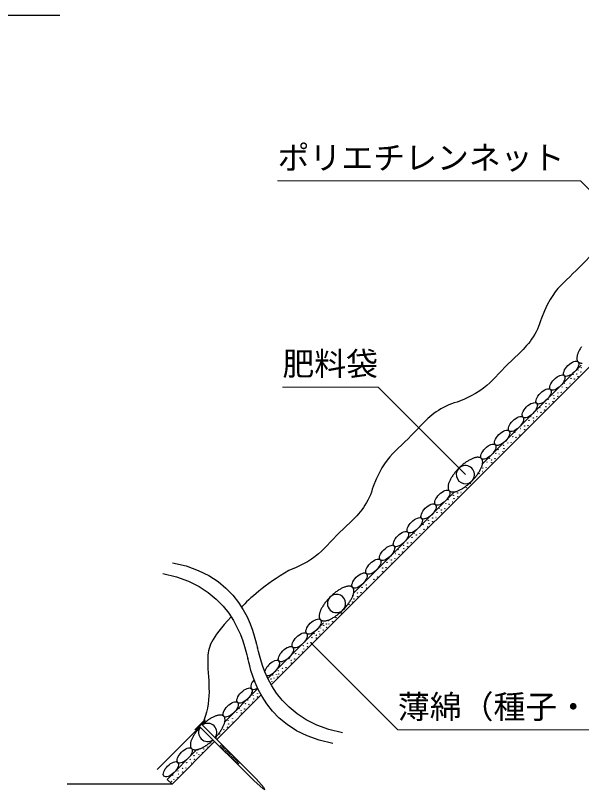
# Model space of a CAD drawing. Units: millimetres, scale not verified. Extents: x 200 to 8200, y 200 to 5838.
# Drawn here: x 2618 to 3861, y 2019 to 3718 of the extents above; entities that cross this region are included whole.
import ezdxf
from ezdxf.enums import TextEntityAlignment as Align

# ---------------------------------------------------------------- set-up
doc = ezdxf.new("R2010")
doc.units = ezdxf.units.MM
doc.header["$LTSCALE"] = 20
doc.layers.add('C-STR', color=7, linetype='Continuous', lineweight=25)
doc.layers.add('C-STR-HTXT', color=1, linetype='Continuous', lineweight=13)
doc.styles.add('ＭＳ ゴシック', font='')
doc.styles.get('ＭＳ ゴシック').set_extended_font_data('MS Gothic')

msp = doc.modelspace()

# ---------------------------------------------------------------- linework, layer by layer
at = {"layer": 'C-STR'}
for p, q in [((2715.03, 3717.6), (2504.04, 3717.6)), ((3179.56, 2248.62), (4648.55, 3717.6)), ((3643.26, 2733.52), (3860.12, 2950.39)), ((3360.41, 2450.68), (3582.02, 2672.29)), ((3172.19, 2262.45), (3294.44, 2384.71)), ((3060.04, 2129.09), (3157.36, 2226.42)), ((3077.57, 2167.84), (3150.07, 2240.34)), ((3012.34, 2150.56), (3033.59, 2171.82)), ((3034.63, 2170.78), (3013.38, 2149.52)), ((3021.53, 2157.68), (3141.57, 2037.71)), ((3026.48, 2162.63), (3146.52, 2042.66)), ((3034.63, 2170.78), (3033.59, 2171.83)), ((3013.38, 2149.52), (3012.34, 2150.56)), ((2961.59, 2030.65), (3055.09, 2124.14)), ((2950.98, 2041.25), (3016.33, 2106.6)), ((3066.21, 2113.03), (3071.16, 2117.98)), ((3068.83, 2110.41), (3073.78, 2115.36)), ((3071.45, 2107.79), (3076.4, 2112.74)), ((3074.06, 2105.17), (3079.01, 2110.12)), ((3076.68, 2102.56), (3081.63, 2107.51)), ((3079.3, 2099.94), (3084.25, 2104.89)), ((3081.92, 2097.32), (3086.87, 2102.27)), ((3084.54, 2094.71), (3089.49, 2099.66)), ((3087.16, 2092.09), (3092.11, 2097.04)), ((3089.78, 2089.47), (3094.73, 2094.42)), ((3092.4, 2086.85), (3097.35, 2091.8)), ((3095.01, 2084.24), (3099.96, 2089.19)), ((3097.63, 2081.62), (3102.58, 2086.57)), ((3100.25, 2079), (3105.2, 2083.95)), ((3102.87, 2076.39), (3107.82, 2081.34)), ((3105.49, 2073.77), (3110.44, 2078.72)), ((2950.98, 2041.25), (2961.59, 2030.65)), ((3162.79, 2023.57), (3146.52, 2042.66)), ((2961.59, 2030.65), (2731.16, 2030.65)), ((3160.67, 2021.45), (3141.57, 2037.71)), ((3160.67, 2021.45), (3165.26, 2018.98)), ((3165.26, 2018.98), (3162.79, 2023.57))]:
    msp.add_line(p, q, dxfattribs=at)
at = {"layer": 'C-STR', "color": 1}
msp.add_line((2929.25, 2062.98), (3022.74, 2156.47), dxfattribs=at)
at = {"layer": 'C-STR'}
for centre in [(3853.24, 2939.36), (3860.01, 2944.59), (3837.47, 2921.51), (3842.2, 2929.91), (3850.18, 2931.1), (3852.76, 2925.01), (3859.45, 2934.99), (3822.87, 2910.58), (3827.7, 2907.12), (3835.4, 2909.97), (3844.69, 2919.82), (3808.7, 2889.55), (3816.08, 2890.65), (3818.15, 2902.18), (3828.04, 2900.99), (3787.25, 2874.96), (3799.14, 2884.27), (3800.44, 2876.97), (3808.71, 2881.67), (3769.21, 2856.92), (3782.41, 2858.93), (3782.53, 2866.56), (3789.74, 2864.87), (3797.81, 2870.06), (3749.89, 2837.59), (3762.42, 2836.99), (3764.49, 2848.52), (3771.7, 2846.84), (3779.77, 2852.03), (3745.16, 2829.19), (3754.71, 2834.13), (3755.05, 2828.01), (3726.15, 2811.28), (3727.46, 2803.98), (3735.72, 2816.57), (3735.72, 2808.68), (3743.09, 2817.66), (3709.54, 2793.57), (3714.26, 2801.97), (3716.75, 2791.89), (3724.83, 2797.08), (3689.24, 2774.37), (3698.8, 2779.65), (3698.81, 2771.77), (3706.18, 2780.75), (3672.63, 2756.66), (3677.35, 2765.06), (3679.84, 2754.98), (3687.91, 2760.17), (3690.55, 2767.07), (3653.3, 2737.33), (3658.03, 2745.73), (3662.85, 2742.27), (3663.19, 2736.15), (3670.56, 2745.13), (3643.85, 2724.7), (3651.23, 2725.8), (3632.97, 2705.22), (3635.6, 2712.12), (3643.86, 2716.82), (3615.61, 2690.18), (3624.89, 2700.03), (3588.91, 2669.76), (3596.28, 2670.85), (3608.24, 2681.2), (3567.45, 2655.16), (3578.02, 2650.27), (3579.34, 2664.47), (3580.65, 2657.17), (3588.91, 2661.87), (3548.13, 2635.84), (3560.66, 2635.23), (3562.73, 2646.76), (3569.94, 2645.08), (3541.33, 2615.9), (3543.4, 2627.44), (3552.95, 2632.37), (3553.29, 2626.25), (3512.5, 2600.21), (3524.39, 2609.52), (3525.7, 2602.22), (3533.96, 2614.81), (3533.96, 2606.92), (3507.78, 2591.81), (3514.99, 2590.13), (3523.07, 2595.32), (3488.45, 2572.49), (3493.18, 2580.89), (3498, 2577.42), (3498.34, 2571.3), (3505.71, 2580.28), (3469.44, 2554.58), (3479.01, 2559.86), (3479.01, 2551.97), (3486.38, 2560.95), (3452.83, 2536.86), (3457.55, 2545.26), (3460.04, 2535.18), (3468.12, 2540.37), (3470.75, 2547.27), (3433.5, 2517.54), (3438.23, 2525.94), (3443.05, 2522.47), (3443.39, 2516.35), (3450.76, 2525.33), (3424.06, 2504.91), (3424.06, 2497.02), (3431.43, 2506), (3405.09, 2480.23), (3413.17, 2485.42), (3388.1, 2467.52), (3395.81, 2470.38), (3369.11, 2449.96), (3376.48, 2451.05), (3378.56, 2462.59), (3388.44, 2461.4), (3358.22, 2430.47), (3359.54, 2444.68), (3360.85, 2437.37), (3369.12, 2442.07), (3340.86, 2415.43), (3350.14, 2425.28), (3321.53, 2396.11), (3333.49, 2406.45), (3294.32, 2379.18), (3300.57, 2382.16), (3304.59, 2389.73), (3305.9, 2382.42), (3314.17, 2387.13), (3273.38, 2361.09), (3283.91, 2365.94), (3287.55, 2373.67), (3293.76, 2369.31), (3300.57, 2374.63), (3268.66, 2352.69), (3278.2, 2357.62), (3278.54, 2351.5), (3285.91, 2360.48), (3249.64, 2334.78), (3250.95, 2327.47), (3259.21, 2340.06), (3259.22, 2332.18), (3266.59, 2341.16), (3233.03, 2317.06), (3237.76, 2325.47), (3240.25, 2315.38), (3248.32, 2320.57), (3213.71, 2297.74), (3218.43, 2306.14), (3223.25, 2302.68), (3223.59, 2296.55), (3230.96, 2305.53), (3194.69, 2279.83), (3204.26, 2285.11), (3204.27, 2277.23), (3208.53, 2292.55), (3211.64, 2286.21), (3178.82, 2261.5), (3182.81, 2270.52), (3185.4, 2263.35), (3190.97, 2271.86), (3193.37, 2265.62), (3196, 2272.52), (3180.67, 2255.41), (3149.31, 2230.16), (3127.86, 2215.57), (3138.42, 2210.67), (3139.74, 2224.88), (3141.05, 2217.57), (3149.32, 2222.28), (3108.53, 2196.24), (3113.36, 2192.78), (3121.06, 2195.63), (3123.13, 2207.17), (3130.35, 2205.48), (3094.36, 2175.21), (3101.74, 2176.31), (3103.81, 2187.84), (3113.69, 2186.65), (3084.8, 2169.93), (3086.1, 2162.63), (3094.37, 2167.33), (3066.11, 2140.68), (3075.4, 2150.53), (3083.47, 2155.72), (3058.75, 2131.7), (3031.15, 2107.68), (3039.42, 2112.38), (3046.79, 2121.36), (3009.64, 2093.23), (3016.19, 2098.95), (3017.96, 2105.67), (3020.45, 2095.58), (3028.52, 2100.78), (2993.91, 2077.94), (3001.66, 2085.45), (3003.8, 2076.75), (3011.28, 2085.45), (2974.9, 2060.03), (2984.46, 2065.31), (2984.47, 2057.43), (2991.84, 2066.41), (2963.01, 2050.72), (2965.5, 2040.64), (2973.57, 2045.83), (2976.2, 2052.73), (2960.5, 2036.73)]:
    msp.add_circle(centre, 0.3, dxfattribs=at)
for centre, radius, start, end in [((3937.99, 2937.65), 93.79, 145.55516, 147.96972), ((3891.06, 2961.04), 41.2, 160.4498, 164.61538), ((3900.18, 2957.74), 50.9, 156.77238, 160.39241), ((3909.81, 2953.56), 61.4, 153.53125, 156.7278), ((3919.58, 2948.65), 72.34, 150.62913, 153.49659), ((3929.11, 2943.24), 83.28, 147.99034, 150.60227), ((3869.59, 2965.26), 19.26, 175.54611, 182.45369), ((3864.99, 2965.1), 14.66, 182.60859, 190.89773), ((3875.54, 2964.74), 25.23, 169.65344, 175.42339), ((3861.74, 2964.51), 11.36, 191.08473, 200.92162), ((3882.76, 2963.37), 32.58, 164.68939, 169.55791), ((3859.75, 2963.79), 9.24, 201.12586, 221.69994), ((3858.78, 2963.19), 8.1, 225.01549, 237.44312), ((3859.26, 2963.94), 8.99, 237.40605, 249.02993), ((3859.98, 2965.74), 10.93, 248.88374, 259.10992), ((3860.61, 2968.77), 14.02, 258.91358, 267.5801), ((3860.86, 2973.14), 18.4, 267.38455, 274.61565), ((3751.95, 2907.04), 45.83, 314.99957, 317.33493), ((3752.5, 2906.53), 45.09, 317.33578, 319.69564), ((3670.36, 2646.9), 110.36, 126.7233, 128.90037), ((3665.3, 2653.73), 101.86, 124.44349, 126.74129), ((3659.81, 2661.81), 92.09, 122.008, 124.46712), ((3654.22, 2670.83), 81.48, 119.36878, 122.03862), ((3648.88, 2680.42), 70.5, 116.46608, 119.4082), ((3644.07, 2690.2), 59.61, 113.22417, 116.51678), ((3640.03, 2699.77), 49.22, 109.54574, 113.28947), ((3636.89, 2708.78), 39.68, 105.3049, 109.62992), ((3634.72, 2716.91), 31.26, 100.33954, 105.41315), ((3633.5, 2723.93), 24.14, 94.44603, 100.47713), ((3633.11, 2729.66), 18.4, 87.38455, 94.61565), ((3633.36, 2734.03), 14.02, 78.91358, 87.5801), ((3633.99, 2737.06), 10.93, 68.88374, 79.10992), ((3634.71, 2738.85), 8.99, 57.40605, 69.02993), ((3635.19, 2739.6), 8.1, 45.01549, 57.44312), ((3635.13, 2739.56), 8.18, 32.61788, 44.9235), ((3634.22, 2739.01), 9.24, 21.12586, 32.43816), ((3632.23, 2738.28), 11.36, 11.08473, 20.92162), ((3618.43, 2738.06), 25.23, 349.65344, 355.42339), ((3628.98, 2737.7), 14.66, 2.60859, 10.89773), ((3624.38, 2737.54), 19.26, 355.54611, 2.45369), ((3678.04, 2637.39), 122.57, 137.00225, 139.02669), ((3679.63, 2635.91), 124.75, 134.9996, 137.00147), ((3679.5, 2636.05), 124.55, 132.99693, 135.002), ((3677.76, 2637.94), 121.98, 130.96843, 133.00263), ((3674.62, 2641.58), 117.17, 128.88707, 130.9777), ((3564.87, 2759.55), 83.28, 327.99034, 330.60227), ((3574.39, 2754.15), 72.34, 330.62913, 333.49659), ((3584.16, 2749.24), 61.4, 333.53125, 336.7278), ((3593.79, 2745.05), 50.9, 336.77238, 340.39241), ((3602.92, 2741.76), 41.2, 340.4498, 344.61538), ((3611.22, 2739.43), 32.58, 344.68939, 349.55791), ((3636.74, 2665.8), 72.34, 150.62913, 153.49659), ((3646.26, 2660.4), 83.28, 147.99034, 150.60227), ((3655.15, 2654.8), 93.79, 145.55516, 147.96972), ((3663.04, 2649.36), 103.38, 143.27556, 145.53966), ((3669.64, 2644.41), 111.62, 141.11195, 143.26438), ((3674.69, 2640.32), 118.12, 139.03069, 141.10453), ((3533.09, 2782.56), 122.57, 317.00225, 319.02669), ((3536.44, 2779.64), 118.12, 319.03069, 321.10453), ((3541.49, 2775.54), 111.62, 321.11195, 323.26438), ((3548.09, 2770.6), 103.38, 323.27556, 325.53966), ((3555.98, 2765.15), 93.79, 325.55516, 327.96972), ((3586.75, 2682.41), 19.26, 175.54611, 182.45369), ((3592.7, 2681.9), 25.23, 169.65344, 175.42339), ((3599.91, 2680.52), 32.58, 164.68939, 169.55791), ((3608.21, 2678.2), 41.2, 160.4498, 164.61538), ((3617.34, 2674.9), 50.9, 156.77238, 160.39241), ((3626.97, 2670.72), 61.4, 153.53125, 156.7278), ((3545.83, 2766.22), 101.86, 304.44349, 306.74129), ((3540.77, 2773.05), 110.36, 306.7233, 308.90037), ((3536.51, 2778.37), 117.17, 308.88707, 310.9777), ((3533.38, 2782.02), 121.98, 310.96843, 313.00263), ((3531.63, 2783.9), 124.55, 312.99693, 315.002), ((3531.5, 2784.05), 124.75, 314.9996, 317.00147), ((3582.15, 2682.26), 14.66, 182.60859, 190.89773), ((3578.9, 2681.67), 11.36, 191.08473, 200.92162), ((3576.91, 2680.94), 9.24, 201.12586, 221.69994), ((3575.94, 2680.35), 8.1, 225.01549, 237.44312), ((3576.42, 2681.1), 8.99, 237.40605, 249.02993), ((3577.14, 2682.89), 10.93, 248.88374, 259.10992), ((3577.77, 2685.92), 14.02, 258.91358, 267.5801), ((3578.02, 2690.3), 18.4, 267.38455, 274.61565), ((3577.63, 2696.03), 24.14, 274.44603, 280.47713), ((3576.41, 2703.04), 31.26, 280.33954, 285.41315), ((3574.24, 2711.18), 39.68, 285.3049, 289.62992), ((3571.11, 2720.18), 49.22, 289.54574, 293.28947), ((3567.06, 2729.76), 59.61, 293.22417, 296.51678), ((3562.25, 2739.53), 70.5, 296.46608, 299.4082), ((3556.91, 2749.12), 81.48, 299.36878, 302.03862), ((3551.33, 2758.14), 92.09, 302.008, 304.46712), ((3357.18, 2416.92), 49.22, 109.54574, 113.28947), ((3354.05, 2425.93), 39.68, 105.3049, 109.62992), ((3351.88, 2434.07), 31.26, 100.33954, 105.41315), ((3350.66, 2441.08), 24.14, 94.44603, 100.47713), ((3350.27, 2446.81), 18.4, 87.38455, 94.61565), ((3350.52, 2451.18), 14.02, 78.91358, 87.5801), ((3351.15, 2454.21), 10.93, 68.88374, 79.10992), ((3351.87, 2456.01), 8.99, 57.40605, 69.02993), ((3352.35, 2456.76), 8.1, 45.01549, 57.44312), ((3394.91, 2355.09), 121.98, 130.96843, 133.00263), ((3391.77, 2358.74), 117.17, 128.88707, 130.9777), ((3387.51, 2364.06), 110.36, 126.7233, 128.90037), ((3382.46, 2370.89), 101.86, 124.44349, 126.74129), ((3376.96, 2378.97), 92.09, 122.008, 124.46712), ((3371.38, 2387.99), 81.48, 119.36878, 122.03862), ((3366.04, 2397.58), 70.5, 116.46608, 119.4082), ((3361.23, 2407.35), 59.61, 113.22417, 116.51678), ((3352.29, 2456.71), 8.18, 32.61788, 44.9235), ((3320.07, 2458.91), 41.2, 340.4498, 344.61538), ((3351.38, 2456.17), 9.24, 21.12586, 32.43816), ((3328.37, 2456.59), 32.58, 344.68939, 349.55791), ((3349.39, 2455.44), 11.36, 11.08473, 20.92162), ((3335.59, 2455.21), 25.23, 349.65344, 355.42339), ((3346.14, 2454.85), 14.66, 2.60859, 10.89773), ((3341.54, 2454.7), 19.26, 355.54611, 2.45369), ((3386.79, 2361.57), 111.62, 141.11195, 143.26438), ((3391.85, 2357.47), 118.12, 139.03069, 141.10453), ((3395.2, 2354.55), 122.57, 137.00225, 139.02669), ((3396.79, 2353.06), 124.75, 134.9996, 137.00147), ((3396.65, 2353.21), 124.55, 132.99693, 135.002), ((3265.24, 2487.75), 103.38, 323.27556, 325.53966), ((3273.14, 2482.31), 93.79, 325.55516, 327.96972), ((3282.03, 2476.71), 83.28, 327.99034, 330.60227), ((3291.55, 2471.31), 72.34, 330.62913, 333.49659), ((3301.32, 2466.39), 61.4, 333.53125, 336.7278), ((3310.95, 2462.21), 50.9, 336.77238, 340.39241), ((3334.5, 2392.06), 50.9, 156.77238, 160.39241), ((3344.13, 2387.87), 61.4, 153.53125, 156.7278), ((3353.9, 2382.96), 72.34, 150.62913, 153.49659), ((3363.42, 2377.56), 83.28, 147.99034, 150.60227), ((3372.31, 2371.96), 93.79, 145.55516, 147.96972), ((3380.2, 2366.51), 103.38, 143.27556, 145.53966), ((3248.79, 2501.06), 124.55, 312.99693, 315.002), ((3248.65, 2501.2), 124.75, 314.9996, 317.00147), ((3250.25, 2499.72), 122.57, 317.00225, 319.02669), ((3253.6, 2496.79), 118.12, 319.03069, 321.10453), ((3258.65, 2492.7), 111.62, 321.11195, 323.26438), ((3303.9, 2399.57), 19.26, 175.54611, 182.45369), ((3299.31, 2399.41), 14.66, 182.60859, 190.89773), ((3309.86, 2399.05), 25.23, 169.65344, 175.42339), ((3296.06, 2398.83), 11.36, 191.08473, 200.92162), ((3317.07, 2397.68), 32.58, 164.68939, 169.55791), ((3325.37, 2395.35), 41.2, 160.4498, 164.61538), ((3279.41, 2456.69), 70.5, 296.46608, 299.4082), ((3274.07, 2466.28), 81.48, 299.36878, 302.03862), ((3268.48, 2475.3), 92.09, 302.008, 304.46712), ((3262.99, 2483.38), 101.86, 304.44349, 306.74129), ((3257.93, 2490.21), 110.36, 306.7233, 308.90037), ((3253.67, 2495.53), 117.17, 308.88707, 310.9777), ((3250.53, 2499.17), 121.98, 310.96843, 313.00263), ((3294.07, 2398.1), 9.24, 201.12586, 221.69994), ((3293.09, 2397.51), 8.1, 225.01549, 237.44312), ((3293.58, 2398.26), 8.99, 237.40605, 249.02993), ((3294.3, 2400.05), 10.93, 248.88374, 259.10992), ((3294.93, 2403.08), 14.02, 258.91358, 267.5801), ((3295.18, 2407.45), 18.4, 267.38455, 274.61565), ((3294.79, 2413.18), 24.14, 274.44603, 280.47713), ((3293.56, 2420.2), 31.26, 280.33954, 285.41315), ((3291.4, 2428.33), 39.68, 285.3049, 289.62992), ((3288.26, 2437.34), 49.22, 289.54574, 293.28947), ((3284.22, 2446.91), 59.61, 293.22417, 296.51678), ((3246.92, 2401.91), 45.77, 312.66333, 315.00218), ((3088.53, 2105.15), 81.48, 119.36878, 122.03862), ((3083.19, 2114.74), 70.5, 116.46608, 119.4082), ((3078.39, 2124.51), 59.61, 113.22417, 116.51678), ((3074.34, 2134.08), 49.22, 109.54574, 113.28947), ((3071.2, 2143.09), 39.68, 105.3049, 109.62992), ((3069.04, 2151.23), 31.26, 100.33954, 105.41315), ((3067.82, 2158.24), 24.14, 94.44603, 100.47713), ((3067.43, 2163.97), 18.4, 87.38455, 94.61565), ((3067.67, 2168.34), 14.02, 78.91358, 87.5801), ((3068.31, 2171.37), 10.93, 68.88374, 79.10992), ((3069.02, 2173.17), 8.99, 57.40605, 69.02993), ((3069.51, 2173.92), 8.1, 45.01549, 57.44312), ((3069.44, 2173.87), 8.18, 32.61788, 44.9235), ((3068.54, 2173.32), 9.24, 21.12586, 32.43816), ((3066.55, 2172.6), 11.36, 11.08473, 20.92162), ((3063.3, 2172.01), 14.66, 2.60859, 10.89773), ((3113.81, 2070.37), 124.55, 132.99693, 133.39549), ((3112.07, 2072.25), 121.98, 130.96843, 133.00263), ((3108.93, 2075.89), 117.17, 128.88707, 130.9777), ((3104.67, 2081.22), 110.36, 126.7233, 128.90037), ((3099.62, 2088.05), 101.86, 124.44349, 126.74129), ((3094.12, 2096.13), 92.09, 122.008, 124.46712), ((3018.47, 2183.55), 61.4, 333.53125, 336.7278), ((3028.11, 2179.37), 50.9, 336.77238, 340.39241), ((3037.23, 2176.07), 41.2, 340.4498, 344.61538), ((3045.53, 2173.74), 32.58, 344.68939, 349.55791), ((3052.75, 2172.37), 25.23, 349.65344, 355.42339), ((3058.7, 2171.85), 19.26, 355.54611, 2.45369), ((3089.46, 2089.12), 93.79, 145.55516, 147.96972), ((3097.36, 2083.67), 103.38, 143.27556, 145.53966), ((3103.95, 2078.72), 111.62, 141.11195, 143.26438), ((3109, 2074.63), 118.12, 139.03069, 141.10453), ((3112.36, 2071.71), 122.57, 137.00225, 139.02669), ((3113.95, 2070.22), 124.75, 136.61106, 137.00147), ((2975.81, 2209.86), 111.62, 321.11195, 323.26438), ((2982.4, 2204.91), 103.38, 323.27556, 325.53966), ((2990.3, 2199.46), 93.79, 325.55516, 327.96972), ((2999.18, 2193.87), 83.28, 327.99034, 330.60227), ((3008.7, 2188.46), 72.34, 330.62913, 333.49659), ((3034.23, 2114.84), 32.58, 164.68939, 169.55791), ((3042.53, 2112.51), 41.2, 160.4498, 164.61538), ((3051.65, 2109.22), 50.9, 156.77238, 160.39241), ((3061.29, 2105.03), 61.4, 153.53125, 156.7278), ((3071.06, 2100.12), 72.34, 150.62913, 153.49659), ((3080.58, 2094.71), 83.28, 147.99034, 150.60227), ((2970.83, 2212.69), 117.17, 308.88707, 310.9777), ((2967.69, 2216.33), 121.98, 310.96843, 313.00263), ((2965.95, 2218.22), 124.55, 312.99693, 313.39343), ((2965.81, 2218.36), 124.75, 316.609, 317.00147), ((2967.4, 2216.87), 122.57, 317.00225, 319.02669), ((2970.76, 2213.95), 118.12, 319.03069, 321.10453), ((3021.06, 2116.73), 19.26, 175.54611, 182.45369), ((3016.46, 2116.57), 14.66, 182.60859, 190.89773), ((3027.01, 2116.21), 25.23, 169.65344, 175.42339), ((3013.21, 2115.98), 11.36, 191.08473, 200.92162), ((3011.22, 2115.26), 9.24, 201.12586, 221.69994), ((3010.25, 2114.66), 8.1, 225.01549, 237.44312), ((3010.74, 2115.41), 8.99, 237.40605, 249.02993), ((3011.45, 2117.21), 10.93, 248.88374, 259.10992), ((3012.09, 2120.24), 14.02, 258.91358, 267.5801), ((3011.94, 2130.34), 24.14, 274.44603, 280.47713), ((3010.72, 2137.35), 31.26, 280.33954, 285.41315), ((3008.56, 2145.49), 39.68, 285.3049, 289.62992), ((3005.42, 2154.5), 49.22, 289.54574, 293.28947), ((3001.37, 2164.07), 59.61, 293.22417, 296.51678), ((2996.57, 2173.85), 70.5, 296.46608, 299.4082), ((2991.23, 2183.43), 81.48, 299.36878, 302.03862), ((2985.64, 2192.45), 92.09, 302.008, 304.46712), ((2980.14, 2200.54), 101.86, 304.44349, 306.74129), ((2975.09, 2207.36), 110.36, 306.7233, 308.90037), ((3012.33, 2124.61), 18.4, 267.38455, 274.61565), ((2933.78, 2088.77), 45.77, 312.66333, 315.00218), ((2952.41, 2064.41), 17.39, 306.78229, 308.69773)]:
    msp.add_arc(centre, radius, start, end, dxfattribs=at)
at = {"layer": 'C-STR', "color": 3}
for centre, start, end in [((3605.57, 2709.98), 124.9449, 325.08918), ((3605.57, 2709.98), 325.08918, 124.9449), ((3322.72, 2427.13), 304.93187, 124.9449), ((3322.72, 2427.13), 124.9449, 304.93187), ((3039.88, 2144.29), 325.08918, 124.9449), ((3039.88, 2144.29), 145.10221, 304.93187)]:
    msp.add_arc(centre, 20, start, end, dxfattribs=at)
at = {"layer": 'C-STR'}
for centre in [(3837.9, 2942.31), (3807.6, 2912.01), (3777.29, 2881.7), (3746.99, 2851.4), (3716.68, 2821.09), (3686.38, 2790.79), (3656.07, 2760.49), (3555.06, 2659.47), (3524.76, 2629.17), (3494.45, 2598.86), (3464.14, 2568.55), (3433.84, 2538.25), (3403.53, 2507.95), (3373.23, 2477.64), (3272.22, 2376.63), (3241.91, 2346.32), (3211.61, 2316.02), (3120.69, 2225.1), (3090.39, 2194.8), (2989.37, 2093.78), (2959.07, 2063.48)]:
    msp.add_ellipse(centre, major_axis=(15.15, 15.15), ratio=0.466665, dxfattribs=at)
for centre, start_param, end_param in [((3181.3, 2285.71), 3.4528477, 8.7448984), ((3150.99, 2255.4), 1.7293991, 4.1829496)]:
    msp.add_ellipse(centre, major_axis=(15.15, 15.15), ratio=0.466665, start_param=start_param, end_param=end_param, dxfattribs=at)
at = {"layer": 'C-STR', "color": 1}
for points in [[(3957.13, 3238.32), (3922.87, 3230.31), (3894.94, 3206.68), (3877.35, 3187.23), (3859.77, 3167.78), (3838.32, 3148.19), (3821.14, 3131.23), (3803.97, 3114.27), (3791.07, 3099.95), (3772.43, 3053.61)], [(3772.43, 3053.61), (3764.42, 3019.35), (3740.78, 2991.42), (3721.33, 2973.83), (3701.88, 2956.25), (3682.29, 2934.8), (3665.34, 2917.62), (3648.38, 2900.45), (3634.05, 2887.55), (3587.72, 2868.91)], [(3587.72, 2868.91), (3553.46, 2860.9), (3525.52, 2837.26), (3507.94, 2817.81), (3490.36, 2798.36), (3468.9, 2778.77), (3451.73, 2761.82), (3434.55, 2744.86), (3421.66, 2730.53), (3403.01, 2684.2)], [(3403.01, 2684.2), (3395, 2649.94), (3371.36, 2622), (3351.92, 2604.42), (3332.47, 2586.83), (3312.88, 2565.38), (3295.92, 2548.21), (3278.96, 2531.03), (3264.64, 2518.14), (3218.3, 2499.49)], [(3091.39, 2397.96), (3046.25, 2348.87), (3039.92, 2331.83), (3039.94, 2303.62), (3039.96, 2275.4), (3043.14, 2255.71), (3042.78, 2233.17), (3042.42, 2210.63), (3038.51, 2185.24), (3027.77, 2161.34)]]:
    msp.add_open_spline(points, degree=3, knots=[0, 0, 0, 0, 1, 1, 1, 2, 2, 2, 3, 3, 3, 3], dxfattribs=at)
at = {"layer": 'C-STR'}
for points in [[(2962.7, 2516.59), (3131.71, 2486.08), (3145.28, 2334.01), (3149.29, 2330)], [(2941.27, 2493.05), (3110.28, 2462.53), (3123.86, 2310.47), (3127.86, 2306.46)], [(3335.88, 2143.42), (3166.87, 2173.93), (3153.3, 2326), (3149.29, 2330)], [(3314.45, 2119.87), (3145.44, 2150.39), (3131.87, 2302.46), (3127.86, 2306.46)]]:
    msp.add_open_spline(points, degree=3, dxfattribs=at)
at = {"layer": 'C-STR', "color": 1}
msp.add_open_spline([(3218.3, 2499.49), (3164.84, 2469.32), (3130.84, 2436.61), (3114.22, 2419.32)], degree=3, dxfattribs=at)
at = {"layer": 'C-STR-HTXT'}
for p, q in [((3193.28, 3354.48), (3858.28, 3354.48)), ((3858.28, 3354.48), (4049.93, 3162.22)), ((3203.92, 2902.24), (3413.92, 2902.24)), ((3413.92, 2902.24), (3605.57, 2709.98)), ((3265.72, 2341.89), (3457.37, 2149.63)), ((3457.37, 2149.63), (4577.37, 2149.63))]:
    msp.add_line(p, q, dxfattribs=at)

# ---------------------------------------------------------------- texts
at = {"layer": 'C-STR-HTXT', "color": 7, "style": 'ＭＳ ゴシック'}
for s, p in [('ポリエチレンネット', (3193.28, 3364.48)), ('肥料袋', (3203.92, 2912.24)), ('薄綿（種子・肥料・土壌改良資材）', (3457.37, 2159.63))]:
    msp.add_text(s, height=51.32, dxfattribs=at).set_placement(p, align=Align.BOTTOM_LEFT)

doc.saveas('drawing.dxf')
